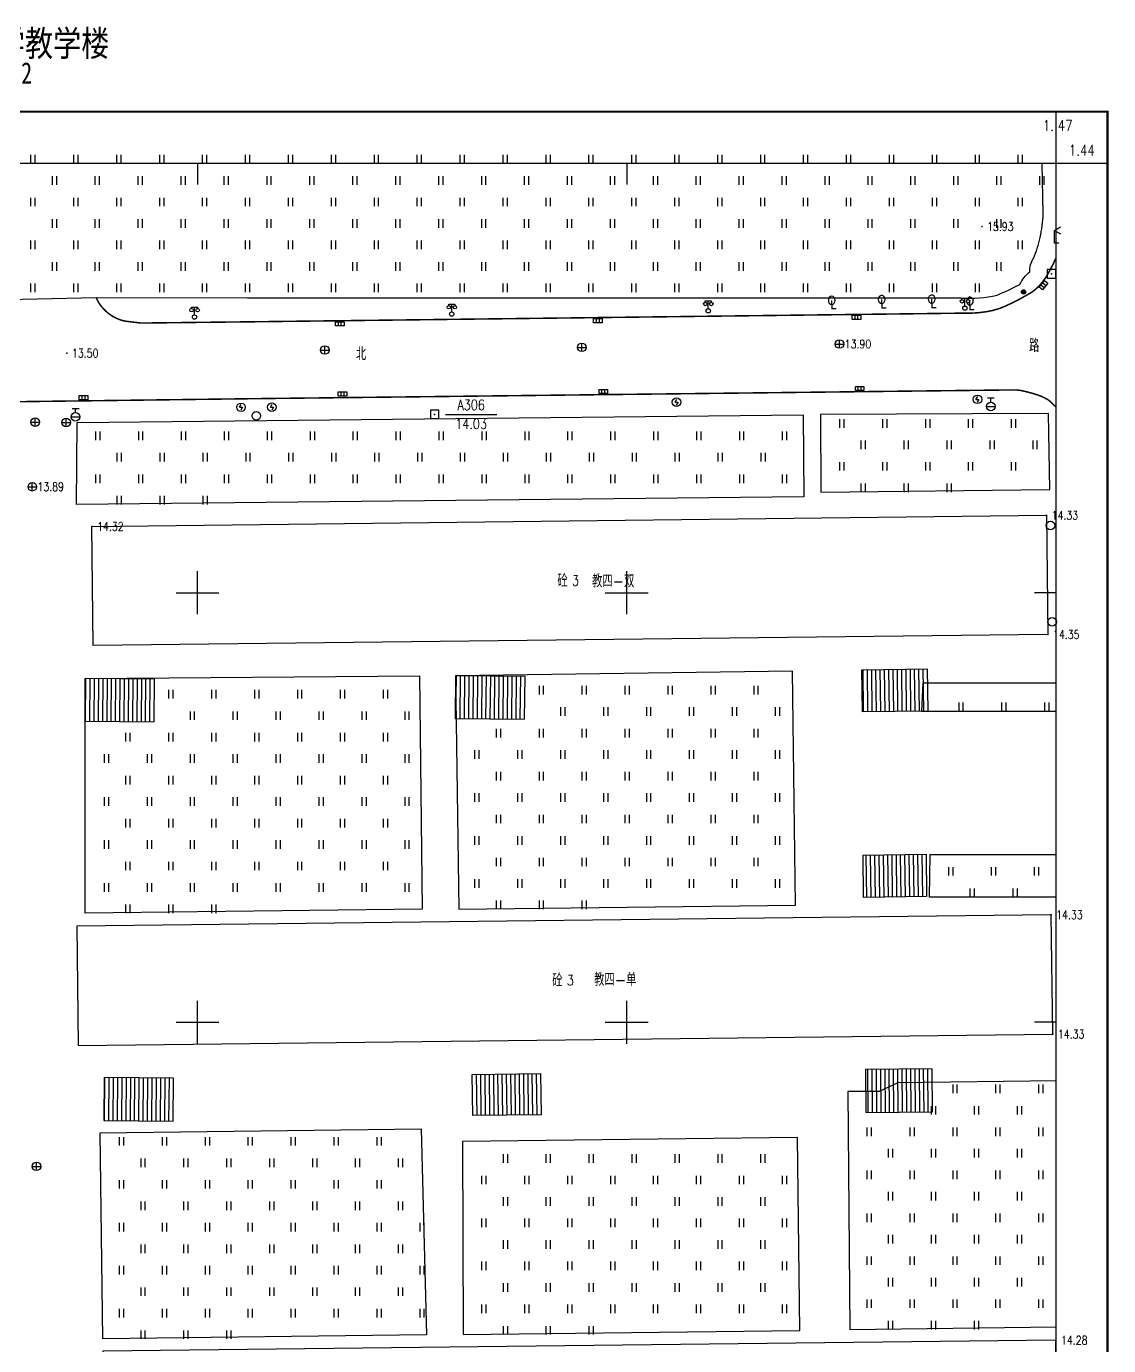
# Model space of a CAD drawing. Extents: x 1210 to 1476, y 1174 to 1460.
# Drawn here: x 1350.1 to 1476.1, y 1302.4 to 1455.9 of the extents above; entities that cross this region are included whole.
import ezdxf
from ezdxf.enums import TextEntityAlignment as Align

# ---------------------------------------------------------------- set-up
doc = ezdxf.new("R2010")
doc.units = 0
doc.header["$LTSCALE"] = 0.5
doc.header["$PDSIZE"] = 0.2
doc.layers.get('0').update_dxf_attribs({"linetype": 'CONTINUOUS'})
doc.layers.add('ASSIST', color=7, linetype='CONTINUOUS', plot=False)
for name, color, linetype in [('COMPONENT', 4, 'CONTINUOUS'), ('DLDW', 11, 'CONTINUOUS'), ('DLSS', 4, 'CONTINUOUS'), ('GCD', 1, 'CONTINUOUS'), ('GXYZ', 2, 'CONTINUOUS'), ('JMD', 6, 'CONTINUOUS'), ('KZD', 1, 'CONTINUOUS'), ('SXSS', 5, 'CONTINUOUS'), ('TK', 7, 'CONTINUOUS'), ('ZBTZ', 3, 'CONTINUOUS')]:
    doc.layers.add(name, color=color, linetype=linetype)
doc.styles.add('HZ', font='rs.shx', dxfattribs={"width": 0.8, "bigfont": 'hztxt.shx'})
doc.styles.add('等线体', font='simhei.ttf')
doc.linetypes.add('1161', pattern='A,0,[149,AAA.SHX,S=0.15,R=0,X=0,Y=0],-1.6', length=1.6)

# ---------------------------------------------------------------- blocks, each defined once
blk = doc.blocks.new('gc261')
blk.add_lwpolyline([(-1, -1), (1, -1), (1, 1), (-1, 1)], close=True)
blk.add_point((0, 0))
blk = doc.blocks.new('gc043')
for p, q in [((-1, 0), (1, 0)), ((0, -1), (0, 1))]:
    blk.add_line(p, q)
blk.add_circle((0, 0), 1)
blk = doc.blocks.new('gc188')
blk.add_circle((0, 0), 1)
blk = doc.blocks.new('gc050')
for p, q in [((-0.35, 0), (0.05, 0.69)), ((-0.35, 0), (0.35, 0)), ((0.35, 0), (-0.06, -0.69))]:
    blk.add_line(p, q)
blk.add_circle((0, 0), 1)
blk = doc.blocks.new('gcbj0102')
for p, q in [((-1, 0), (1, 0)), ((0, -1), (0, 1))]:
    blk.add_line(p, q)
blk.add_circle((0, 0), 1)
blk = doc.blocks.new('gc041')
for p, q in [((-1, 0.5), (1, 0.5)), ((-1, -0.5), (-1, 0.5)), ((-0.33, 0.5), (-0.33, -0.5)), ((0.33, 0.5), (0.33, -0.5)), ((1, 0.5), (1, -0.5)), ((1, -0.5), (-1, -0.5))]:
    blk.add_line(p, q)
blk = doc.blocks.new('gc133')
for p, q in [((-1, 0), (1, 0)), ((-0.8, 2), (0.8, 2)), ((0, 1), (0, 2))]:
    blk.add_line(p, q)
blk.add_circle((0, 0), 1)
blk = doc.blocks.new('gc097')
for p, q in [((-0.7, 2), (-0.7, 2.3)), ((-0.7, 2.3), (0.7, 2.3)), ((0, 0.5), (0, 2.3)), ((0.7, 2.3), (0.7, 2))]:
    blk.add_line(p, q)
for centre, radius in [((-0.7, 1.6), 0.4), ((0, 0), 0.5), ((0.73, 1.6), 0.4)]:
    blk.add_circle(centre, radius)
blk = doc.blocks.new('*U49')
at = {"linetype": 'Continuous'}
for points in [[(-0.5, 0.06), (-0.49, -0.11), (-0.49, 0.11)], [(-0.5, 0), (-0.5, -0.06), (-0.5, 0.06)], [(-0.49, -0.11), (-0.5, 0.06), (-0.5, -0.06)], [(-0.49, 0.11), (-0.47, -0.17), (-0.47, 0.17)], [(-0.47, -0.17), (-0.49, 0.11), (-0.49, -0.11)], [(-0.47, 0.17), (-0.45, -0.22), (-0.45, 0.22)], [(-0.45, -0.22), (-0.47, 0.17), (-0.47, -0.17)], [(-0.45, 0.22), (-0.42, -0.27), (-0.42, 0.27)], [(-0.42, -0.27), (-0.45, 0.22), (-0.45, -0.22)], [(-0.42, 0.27), (-0.39, -0.31), (-0.39, 0.31)], [(-0.39, -0.31), (-0.42, 0.27), (-0.42, -0.27)], [(-0.39, 0.31), (-0.35, -0.35), (-0.35, 0.35)], [(-0.35, -0.35), (-0.39, 0.31), (-0.39, -0.31)], [(-0.35, 0.35), (-0.31, -0.39), (-0.31, 0.39)], [(-0.31, -0.39), (-0.35, 0.35), (-0.35, -0.35)], [(-0.31, 0.39), (-0.27, -0.42), (-0.27, 0.42)], [(-0.27, -0.42), (-0.31, 0.39), (-0.31, -0.39)], [(-0.27, 0.42), (-0.22, -0.45), (-0.22, 0.45)], [(-0.22, -0.45), (-0.27, 0.42), (-0.27, -0.42)], [(-0.22, 0.45), (-0.17, -0.47), (-0.17, 0.47)], [(-0.17, -0.47), (-0.22, 0.45), (-0.22, -0.45)], [(-0.17, 0.47), (-0.11, -0.49), (-0.11, 0.49)], [(-0.11, -0.49), (-0.17, 0.47), (-0.17, -0.47)], [(-0.11, 0.49), (-0.06, -0.5), (-0.06, 0.5)], [(-0.06, -0.5), (-0.11, 0.49), (-0.11, -0.49)], [(0, -0.5), (-0.06, 0.5), (-0.06, -0.5)], [(-0.06, 0.5), (0, -0.5), (0, 0.5)], [(0.06, -0.5), (0, 0.5), (0, -0.5)], [(0, 0.5), (0.06, -0.5), (0.06, 0.5)], [(0.11, -0.49), (0.06, 0.5), (0.06, -0.5)], [(0.06, 0.5), (0.11, -0.49), (0.11, 0.49)], [(0.17, -0.47), (0.11, 0.49), (0.11, -0.49)], [(0.11, 0.49), (0.17, -0.47), (0.17, 0.47)], [(0.22, -0.45), (0.17, 0.47), (0.17, -0.47)], [(0.17, 0.47), (0.22, -0.45), (0.22, 0.45)], [(0.27, -0.42), (0.22, 0.45), (0.22, -0.45)], [(0.22, 0.45), (0.27, -0.42), (0.27, 0.42)], [(0.31, -0.39), (0.27, 0.42), (0.27, -0.42)], [(0.27, 0.42), (0.31, -0.39), (0.31, 0.39)], [(0.35, -0.35), (0.31, 0.39), (0.31, -0.39)], [(0.31, 0.39), (0.35, -0.35), (0.35, 0.35)], [(0.39, -0.31), (0.35, 0.35), (0.35, -0.35)], [(0.35, 0.35), (0.39, -0.31), (0.39, 0.31)], [(0.42, -0.27), (0.39, 0.31), (0.39, -0.31)], [(0.39, 0.31), (0.42, -0.27), (0.42, 0.27)], [(0.45, -0.22), (0.42, 0.27), (0.42, -0.27)], [(0.42, 0.27), (0.45, -0.22), (0.45, 0.22)], [(0.47, -0.17), (0.45, 0.22), (0.45, -0.22)], [(0.45, 0.22), (0.47, -0.17), (0.47, 0.17)], [(0.49, -0.11), (0.47, 0.17), (0.47, -0.17)], [(0.47, 0.17), (0.49, -0.11), (0.49, 0.11)], [(0.5, -0.06), (0.49, 0.11), (0.49, -0.11)], [(0.49, 0.11), (0.5, -0.06), (0.5, 0.06)], [(0.5, 0), (0.5, 0.06), (0.5, -0.06)]]:
    blk.add_solid(points, dxfattribs=at)
blk = doc.blocks.new('gcbj0106')
blk.add_circle((0, 0), 0.5)
at = {"linetype": 'Continuous'}
blk.add_blockref('*U49', (0, 0), dxfattribs=at)
blk = doc.blocks.new('gc052')
for p, q in [((0, 3), (1.39, 3.8)), ((0, 3), (1.39, 2.2)), ((0, 0), (0, 3)), ((1, 0), (0, 0))]:
    blk.add_line(p, q)
blk = doc.blocks.new('gc143')
for p, q in [((0, 1), (0, 2)), ((0, 1), (0, 0)), ((1, 0), (0, 0))]:
    blk.add_line(p, q)
for centre, start, end in [((0.225, 2), 102.68038, 257.31962), ((-0.225, 2), 282.68038, 77.31962)]:
    blk.add_arc(centre, 1.025, start, end)
blk = doc.blocks.new('gc323')
at = {"flags": 128}
for points in [[(-0.5, 0), (-0.5, 2)], [(0.5, 0), (0.5, 2)]]:
    blk.add_lwpolyline(points, dxfattribs=at)
blk = doc.blocks.new('gc121')
for p, q in [((-0.5, -1), (-0.5, 1)), ((0.5, -1), (0.5, 1))]:
    blk.add_line(p, q)
blk = doc.blocks.new('GC200')
at = {"linetype": 'Continuous', "const_width": 0.2, "flags": 128}
blk.add_lwpolyline([(-0.1, 0, 1), (0.1, 0, 1)], format="xyb", close=True, dxfattribs=at)
blk = doc.blocks.new('ac50tk')
for p, q in [((500, -12), (500, 512)), ((-12, 500), (512, 500)), ((300, 500), (300, 495)), ((400, 500), (400, 495)), ((300, 395), (300, 405)), ((400, 395), (400, 405)), ((295, 400), (305, 400)), ((395, 400), (405, 400)), ((500, 400), (495, 400)), ((300, 295), (300, 305)), ((400, 295), (400, 305)), ((295, 300), (305, 300)), ((395, 300), (405, 300)), ((500, 300), (495, 300))]:
    blk.add_line(p, q)
blk.add_lwpolyline([(-12, -12, 0.5, 0.5, 0), (-12, 512, 0.5, 0.5, 0), (512, 512, 0.5, 0.5, 0), (512, -12, 0.5, 0.5, 0)], format="xyseb", close=True)

msp = doc.modelspace()

# ---------------------------------------------------------------- linework, layer by layer
at = {"layer": 'ASSIST', "linetype": 'Continuous', "flags": 128}
for points in [[(1447.38, 1381.04), (1454.99, 1381.13), (1455.05, 1376.23), (1447.45, 1376.13)], [(1356.88, 1375.04), (1364.96, 1374.96), (1365, 1379.95), (1356.92, 1380.02)], [(1400.02, 1375.35), (1408.1, 1375.27), (1408.15, 1380.26), (1400.07, 1380.34)], [(1447.52, 1359.44), (1454.86, 1359.56), (1454.93, 1354.63), (1447.59, 1354.52)], [(1447.83, 1329.5), (1455.62, 1329.56), (1455.58, 1334.57), (1447.79, 1334.52)], [(1359.1, 1328.58), (1367.18, 1328.5), (1367.22, 1333.49), (1359.14, 1333.56)], [(1402.01, 1333.93), (1409.96, 1334.02), (1410.02, 1329.24), (1402.07, 1329.14)]]:
    msp.add_lwpolyline(points, close=True, dxfattribs=at)
at = {"layer": 'DLSS', "linetype": 'Continuous', "const_width": 0.175, "flags": 128}
for points in [[(1459.01, 1422.54, 0.050024), (1461.95, 1422.72, 0.065527), (1464.1, 1423.36, 0.028889), (1466.98, 1424.86, 0.069617), (1468.03, 1425.71, 0.061913), (1469.04, 1427.09, 0.018517), (1470, 1428.97, 0.018517)], [(1358.18, 1424.38, 0.041042), (1358.55, 1423.69, 0.041042), (1359.03, 1423.07, 0.078215), (1360.18, 1422.14, 0.078215), (1361.56, 1421.61)], [(1470, 1411.58, 0.007324), (1469.43, 1412.16, 0.059491), (1469.01, 1412.49, 0.053345), (1467.94, 1412.99, 0.031704), (1466.04, 1413.51, 0.0364), (1465.45, 1413.59, 0.022627), (1464.48, 1413.6)]]:
    msp.add_lwpolyline(points, format="xyb", dxfattribs=at)
for points in [[(1377.49, 1421.55), (1459.01, 1422.54)], [(1376.78, 1412.59), (1464.48, 1413.6)]]:
    msp.add_lwpolyline(points, dxfattribs=at)
for points, elevation in [([(1361.56, 1421.61), (1363.41, 1421.39), (1377.49, 1421.55)], 13.55), ([(1376.78, 1412.59), (1311.19, 1411.75)], 13.77)]:
    msp.add_lwpolyline(points, dxfattribs=dict(at, elevation=elevation))
at = {"layer": 'JMD', "linetype": 'Continuous'}
for p, q in [((1447.38, 1381.04), (1454.99, 1381.13)), ((1447.49, 1381.04), (1447.55, 1376.13)), ((1447.99, 1381.04), (1448.05, 1376.14)), ((1448.49, 1381.05), (1448.55, 1376.14)), ((1448.99, 1381.06), (1449.05, 1376.15)), ((1449.49, 1381.06), (1449.55, 1376.16)), ((1449.99, 1381.07), (1450.05, 1376.16)), ((1450.49, 1381.08), (1450.55, 1376.17)), ((1450.99, 1381.08), (1451.05, 1376.18)), ((1451.49, 1381.09), (1451.55, 1376.18)), ((1451.99, 1381.1), (1452.05, 1376.19)), ((1452.49, 1381.1), (1452.55, 1376.19)), ((1452.99, 1381.11), (1453.05, 1376.2)), ((1453.49, 1381.11), (1453.55, 1376.21)), ((1453.99, 1381.12), (1454.05, 1376.21)), ((1454.49, 1381.13), (1454.55, 1376.22)), ((1454.99, 1381.13), (1455.05, 1376.23)), ((1365, 1379.95), (1356.92, 1380.02)), ((1356.96, 1375.04), (1357, 1380.02)), ((1357.46, 1375.03), (1357.5, 1380.02)), ((1357.96, 1375.03), (1358, 1380.01)), ((1358.46, 1375.02), (1358.5, 1380.01)), ((1358.96, 1375.02), (1359, 1380)), ((1359.46, 1375.01), (1359.5, 1380)), ((1359.96, 1375.01), (1360, 1380)), ((1360.46, 1375), (1360.5, 1379.99)), ((1360.96, 1375), (1361, 1379.99)), ((1361.46, 1375), (1361.5, 1379.98)), ((1361.96, 1374.99), (1362, 1379.98)), ((1362.46, 1374.99), (1362.5, 1379.97)), ((1362.96, 1374.98), (1363, 1379.97)), ((1363.46, 1374.98), (1363.5, 1379.96)), ((1363.96, 1374.97), (1364, 1379.96)), ((1364.46, 1374.97), (1364.5, 1379.95)), ((1364.96, 1374.96), (1365, 1379.95)), ((1408.15, 1380.26), (1400.07, 1380.34)), ((1400.1, 1375.35), (1400.15, 1380.33)), ((1400.6, 1375.34), (1400.65, 1380.33)), ((1401.1, 1375.34), (1401.15, 1380.33)), ((1401.6, 1375.33), (1401.65, 1380.32)), ((1402.1, 1375.33), (1402.15, 1380.32)), ((1402.6, 1375.32), (1402.65, 1380.31)), ((1403.1, 1375.32), (1403.15, 1380.31)), ((1403.6, 1375.32), (1403.65, 1380.3)), ((1404.1, 1375.31), (1404.15, 1380.3)), ((1404.6, 1375.31), (1404.65, 1380.29)), ((1405.1, 1375.3), (1405.15, 1380.29)), ((1405.6, 1375.3), (1405.65, 1380.28)), ((1406.1, 1375.29), (1406.15, 1380.28)), ((1406.6, 1375.29), (1406.65, 1380.28)), ((1407.1, 1375.28), (1407.15, 1380.27)), ((1407.6, 1375.28), (1407.65, 1380.27)), ((1408.1, 1375.27), (1408.15, 1380.26)), ((1455.05, 1376.23), (1447.45, 1376.13)), ((1356.88, 1375.04), (1364.96, 1374.96)), ((1400.02, 1375.35), (1408.1, 1375.27)), ((1447.52, 1359.44), (1454.86, 1359.56)), ((1447.86, 1359.45), (1447.93, 1354.52)), ((1448.36, 1359.45), (1448.43, 1354.53)), ((1448.86, 1359.46), (1448.93, 1354.54)), ((1449.36, 1359.47), (1449.43, 1354.54)), ((1449.86, 1359.48), (1449.93, 1354.55)), ((1450.36, 1359.49), (1450.43, 1354.56)), ((1450.86, 1359.49), (1450.93, 1354.57)), ((1451.36, 1359.5), (1451.43, 1354.57)), ((1451.86, 1359.51), (1451.93, 1354.58)), ((1452.36, 1359.52), (1452.43, 1354.59)), ((1452.86, 1359.52), (1452.93, 1354.6)), ((1453.36, 1359.53), (1453.43, 1354.61)), ((1453.86, 1359.54), (1453.93, 1354.61)), ((1454.36, 1359.55), (1454.43, 1354.62)), ((1454.86, 1359.56), (1454.93, 1354.63)), ((1454.93, 1354.63), (1447.59, 1354.52)), ((1455.58, 1334.57), (1447.79, 1334.52)), ((1448.12, 1329.5), (1448.08, 1334.52)), ((1448.62, 1329.5), (1448.58, 1334.52)), ((1449.12, 1329.51), (1449.08, 1334.52)), ((1449.62, 1329.51), (1449.58, 1334.53)), ((1450.12, 1329.51), (1450.08, 1334.53)), ((1450.62, 1329.52), (1450.58, 1334.54)), ((1451.12, 1329.52), (1451.08, 1334.54)), ((1451.62, 1329.53), (1451.58, 1334.54)), ((1452.12, 1329.53), (1452.08, 1334.55)), ((1452.62, 1329.53), (1452.58, 1334.55)), ((1453.12, 1329.54), (1453.08, 1334.55)), ((1453.62, 1329.54), (1453.58, 1334.56)), ((1454.12, 1329.54), (1454.08, 1334.56)), ((1454.62, 1329.55), (1454.58, 1334.57)), ((1455.12, 1329.55), (1455.08, 1334.57)), ((1455.62, 1329.56), (1455.58, 1334.57)), ((1367.22, 1333.49), (1359.14, 1333.56)), ((1359.18, 1328.57), (1359.22, 1333.56)), ((1359.68, 1328.57), (1359.72, 1333.56)), ((1360.18, 1328.57), (1360.22, 1333.55)), ((1360.68, 1328.56), (1360.72, 1333.55)), ((1361.18, 1328.56), (1361.22, 1333.54)), ((1361.68, 1328.55), (1361.72, 1333.54)), ((1362.18, 1328.55), (1362.22, 1333.53)), ((1362.68, 1328.54), (1362.72, 1333.53)), ((1363.18, 1328.54), (1363.22, 1333.52)), ((1363.68, 1328.53), (1363.72, 1333.52)), ((1364.18, 1328.53), (1364.22, 1333.52)), ((1364.68, 1328.52), (1364.72, 1333.51)), ((1365.18, 1328.52), (1365.22, 1333.51)), ((1365.68, 1328.51), (1365.72, 1333.5)), ((1366.18, 1328.51), (1366.22, 1333.5)), ((1366.68, 1328.51), (1366.72, 1333.49)), ((1367.18, 1328.5), (1367.22, 1333.49)), ((1402.01, 1333.93), (1409.96, 1334.02)), ((1402.46, 1333.94), (1402.52, 1329.15)), ((1402.96, 1333.94), (1403.02, 1329.16)), ((1403.46, 1333.95), (1403.52, 1329.16)), ((1403.96, 1333.95), (1404.02, 1329.17)), ((1404.46, 1333.96), (1404.52, 1329.17)), ((1404.96, 1333.96), (1405.02, 1329.18)), ((1405.46, 1333.97), (1405.52, 1329.19)), ((1405.96, 1333.98), (1406.02, 1329.19)), ((1406.46, 1333.98), (1406.52, 1329.2)), ((1406.96, 1333.99), (1407.02, 1329.2)), ((1407.46, 1333.99), (1407.52, 1329.21)), ((1407.96, 1334), (1408.02, 1329.22)), ((1408.46, 1334.01), (1408.52, 1329.22)), ((1408.96, 1334.01), (1409.02, 1329.23)), ((1409.46, 1334.02), (1409.52, 1329.23)), ((1409.96, 1334.02), (1410.02, 1329.24)), ((1359.1, 1328.58), (1367.18, 1328.5)), ((1410.02, 1329.24), (1402.07, 1329.14)), ((1447.83, 1329.5), (1455.62, 1329.56))]:
    msp.add_line(p, q, dxfattribs=at)
at = {"layer": 'JMD', "linetype": 'Continuous', "flags": 128}
for points in [[(1357.71, 1397.71), (1468.89, 1399.01), (1469.04, 1385.14), (1357.85, 1383.84)], [(1356.12, 1337.29), (1469.62, 1338.61), (1469.42, 1352.51), (1355.93, 1351.18)], [(1358.97, 1301.72), (1359.1, 1287.72), (1470.12, 1289.05), (1469.98, 1302.99)]]:
    msp.add_lwpolyline(points, close=True, dxfattribs=at)
at = {"layer": 'KZD', "linetype": 'Continuous'}
msp.add_line((1398.87, 1410.76), (1404.87, 1410.76), dxfattribs=at)
at = {"layer": 'ZBTZ', "linetype": 'Continuous', "flags": 128}
msp.add_lwpolyline([(1238.35, 1440), (1238.35, 1439.07), (1238.68, 1422.98), (1300.54, 1423.7), (1346.16, 1424.1), (1358.18, 1424.38), (1375.84, 1424.32), (1458.95, 1424.32, 0.076053), (1463.13, 1424.63, 0.016464), (1465.77, 1425.88, -0.10868), (1466.93, 1427.34, -0.156603), (1467.37, 1428.92, 0.045375), (1468.14, 1431.34, 0.041053), (1468.51, 1434.12), (1468.4, 1440)], format="xyb", dxfattribs=at)
at = {"layer": 'ZBTZ', "linetype": '1161', "flags": 128}
for points in [[(1468.51, 1434.12), (1468.4, 1440)], [(1375.84, 1424.32), (1458.95, 1424.32)]]:
    msp.add_lwpolyline(points, dxfattribs=at)
msp.add_lwpolyline([(1458.95, 1424.32, 0.076053), (1463.13, 1424.63, 0.016464), (1465.77, 1425.88, -0.10868), (1466.93, 1427.34, -0.156603), (1467.37, 1428.92, 0.045375), (1468.14, 1431.34, 0.041053), (1468.51, 1434.12)], format="xyb", dxfattribs=at)
for points, elevation in [([(1346.16, 1424.1), (1358.18, 1424.38)], 12.44), ([(1358.18, 1424.38), (1375.84, 1424.32)], 13.64), ([(1470, 1379.48), (1454.5, 1379.48), (1454.31, 1376.22), (1470, 1376.21)], 14.09), ([(1470, 1354.57), (1455.25, 1354.57), (1455.34, 1359.53), (1470, 1359.53)], 14.37), ([(1470, 1333.19), (1451.59, 1332.97), (1449.38, 1331.94), (1445.75, 1331.96), (1445.99, 1304.25), (1470, 1304.55)], 13.81)]:
    msp.add_lwpolyline(points, dxfattribs=dict(at, elevation=elevation))
for points, elevation in [([(1355.9, 1400.27), (1355.98, 1409.81), (1440.53, 1410.69), (1440.63, 1401.16)], 14.2), ([(1442.57, 1410.75), (1442.59, 1401.71), (1469.26, 1402.03), (1469.14, 1410.86)], 14.03), ([(1356.92, 1352.69), (1356.92, 1380.02), (1395.86, 1380.32), (1396.15, 1353.17)], -0.1), ([(1396.04, 1327.59), (1396.69, 1303.6), (1358.96, 1303.14), (1358.67, 1327.13)], 13.97)]:
    msp.add_lwpolyline(points, close=True, dxfattribs=dict(at, elevation=elevation))
for points in [[(1400.43, 1353.16), (1439.67, 1353.64), (1439.31, 1380.85), (1400.07, 1380.34)], [(1400.88, 1326.12), (1400.93, 1303.64), (1440.17, 1304.13), (1439.89, 1326.6)]]:
    msp.add_lwpolyline(points, close=True, dxfattribs=at)

# ---------------------------------------------------------------- block references
at = {"layer": 'COMPONENT', "linetype": 'Continuous', "xscale": 0.5, "yscale": 0.5}
for name, p in [('gcbj0106', (1466.22, 1425.02, 13.93)), ('gcbj0102', (1350.76, 1402.34, 13.89))]:
    msp.add_blockref(name, p, dxfattribs=at)
at = {"layer": 'DLDW', "linetype": 'Continuous', "xscale": 0.5, "yscale": 0.5}
for p in [(1399.62, 1422.43, 13.98), (1429.49, 1422.81, 13.95), (1459.39, 1423.12, 17.2), (1369.65, 1422.09, 13.83)]:
    msp.add_blockref('gc097', p, dxfattribs=at)
at = {"layer": 'DLSS', "linetype": 'Continuous', "xscale": 0.5, "yscale": 0.5}
msp.add_blockref('gc052', (1469.82, 1430.68, 14.01), dxfattribs=at)
at = {"layer": 'GCD', "linetype": 'Continuous'}
ref = msp.add_blockref('GC200', (1461.37, 1432.62, 15.93), dxfattribs=dict(at, xscale=0.5, yscale=0.5, zscale=0.5))
ref.add_attrib('height', '15.93', dxfattribs={"linetype": 'Continuous', "height": 1, "style": 'HZ', "width": 0.8}).set_placement((1461.97, 1432.62, 15.93), align=Align.MIDDLE_LEFT)
ref = msp.add_blockref('GC200', (1444.79, 1418.95, 13.9), dxfattribs=dict(at, xscale=0.5, yscale=0.5, zscale=0.5))
ref.add_attrib('height', '13.90', dxfattribs={"linetype": 'Continuous', "height": 1, "style": 'HZ', "width": 0.8}).set_placement((1445.39, 1418.95, 13.9), align=Align.MIDDLE_LEFT)
ref = msp.add_blockref('GC200', (1354.78, 1417.88, 13.5), dxfattribs=dict(at, xscale=0.5, yscale=0.5, zscale=0.5))
ref.add_attrib('height', '13.50', dxfattribs={"linetype": 'Continuous', "height": 1, "style": 'HZ', "width": 0.8}).set_placement((1355.38, 1417.88, 13.5), align=Align.MIDDLE_LEFT)
ref = msp.add_blockref('GC200', (1350.76, 1402.34, 13.89), dxfattribs=dict(at, xscale=0.5, yscale=0.5, zscale=0.5))
ref.add_attrib('height', '13.89', dxfattribs={"linetype": 'Continuous', "height": 1, "style": 'HZ', "width": 0.8}).set_placement((1351.36, 1402.34, 13.89), align=Align.MIDDLE_LEFT)
ref = msp.add_blockref('GC200', (1468.89, 1399.01, 14.33), dxfattribs=dict(at, xscale=0.5, yscale=0.5, zscale=0.5))
ref.add_attrib('height', '14.33', dxfattribs={"linetype": 'Continuous', "height": 1, "style": 'HZ', "width": 0.8}).set_placement((1469.49, 1399.01, 14.33), align=Align.MIDDLE_LEFT)
ref = msp.add_blockref('GC200', (1357.71, 1397.71, 14.32), dxfattribs=dict(at, xscale=0.5, yscale=0.5, zscale=0.5))
ref.add_attrib('height', '14.32', dxfattribs={"linetype": 'Continuous', "height": 1, "style": 'HZ', "width": 0.8}).set_placement((1358.31, 1397.71, 14.32), align=Align.MIDDLE_LEFT)
ref = msp.add_blockref('GC200', (1469.04, 1385.14, 14.35), dxfattribs=dict(at, xscale=0.5, yscale=0.5, zscale=0.5))
ref.add_attrib('height', '14.35', dxfattribs={"linetype": 'Continuous', "height": 1, "style": 'HZ', "width": 0.8}).set_placement((1469.64, 1385.14, 14.35), align=Align.MIDDLE_LEFT)
ref = msp.add_blockref('GC200', (1469.42, 1352.51, 14.33), dxfattribs=dict(at, xscale=0.5, yscale=0.5, zscale=0.5))
ref.add_attrib('height', '14.33', dxfattribs={"linetype": 'Continuous', "height": 1, "style": 'HZ', "width": 0.8}).set_placement((1470.02, 1352.51, 14.33), align=Align.MIDDLE_LEFT)
ref = msp.add_blockref('GC200', (1469.62, 1338.61, 14.33), dxfattribs=dict(at, xscale=0.5, yscale=0.5, zscale=0.5))
ref.add_attrib('height', '14.33', dxfattribs={"linetype": 'Continuous', "height": 1, "style": 'HZ', "width": 0.8}).set_placement((1470.22, 1338.61, 14.33), align=Align.MIDDLE_LEFT)
ref = msp.add_blockref('GC200', (1469.98, 1302.99, 14.28), dxfattribs=dict(at, xscale=0.5, yscale=0.5, zscale=0.5))
ref.add_attrib('height', '14.28', dxfattribs={"linetype": 'Continuous', "height": 1, "style": 'HZ', "width": 0.8}).set_placement((1470.58, 1302.99, 14.28), align=Align.MIDDLE_LEFT)
ref = msp.add_blockref('GC200', (1469.98, 1302.99, 14.28), dxfattribs=dict(at, xscale=0.5, yscale=0.5, zscale=0.5))
ref.add_attrib('height', '14.28', dxfattribs={"linetype": 'Continuous', "height": 1, "style": 'HZ', "width": 0.8}).set_placement((1470.58, 1302.99, 14.28), align=Align.MIDDLE_LEFT)
at = {"layer": 'GXYZ', "linetype": 'Continuous', "xscale": 0.5, "yscale": 0.5, "zscale": 0.5}
for p, rotation in [((1468.54, 1425.8, 13.83), 51.92724952716488), ((1446.76, 1422.05, 13.81), 180), ((1386.58, 1421.3, 13.8), 180), ((1416.64, 1421.67, 13.82), 180), ((1386.9, 1413.12, 13.8), 180), ((1417.27, 1413.42, 13.85), 180), ((1447.13, 1413.77, 13.84), 180)]:
    msp.add_blockref('gc041', p, dxfattribs=dict(at, rotation=rotation))
at = {"layer": 'GXYZ', "linetype": 'Continuous', "xscale": 0.5, "yscale": 0.5}
for name, p in [('gc043', (1414.77, 1418.56, 13.91)), ('gc043', (1444.79, 1418.95, 13.9)), ('gc043', (1384.82, 1418.25, 13.87)), ('gc050', (1460.85, 1412.51, 14.02)), ('gc133', (1355.8, 1410.46, 12.83)), ('gc050', (1375.07, 1411.58, 13.9)), ('gc050', (1378.67, 1411.6, 13.93)), ('gc050', (1425.8, 1412.17, 14.02)), ('gc133', (1462.41, 1411.68, 13.13)), ('gc043', (1351.09, 1409.86, 13.52)), ('gc043', (1354.7, 1409.82, 13.6)), ('gc188', (1376.85, 1410.59, 13.92)), ('gc188', (1469.34, 1397.82, 14.35)), ('gc188', (1469.54, 1386.61, 14.35)), ('gc043', (1351.24, 1323.23, 13.95))]:
    msp.add_blockref(name, p, dxfattribs=at)
at = {"layer": 'GXYZ', "linetype": 'Continuous', "xscale": 0.5, "yscale": 0.5, "zscale": 0.5}
msp.add_blockref('gc041', (1356.71, 1412.71, 13.49), dxfattribs=at)
at = {"layer": 'KZD', "linetype": 'Continuous', "xscale": 0.5, "yscale": 0.5}
for p in [(1469.48, 1427.11, 13.85), (1397.62, 1410.76, 14.03)]:
    msp.add_blockref('gc261', p, dxfattribs=at)
at = {"layer": 'TK', "linetype": 'Continuous', "xscale": 0.5, "yscale": 0.5}
msp.add_blockref('ac50tk', (1220, 1190), dxfattribs=at)
at = {"layer": 'ZBTZ', "linetype": 'Continuous', "xscale": 0.5, "yscale": 0.5}
for name, p in [('gc121', (1350.85, 1440.48)), ('gc121', (1355.85, 1440.48)), ('gc121', (1360.85, 1440.48)), ('gc121', (1365.85, 1440.48)), ('gc121', (1370.85, 1440.48)), ('gc121', (1375.85, 1440.48)), ('gc121', (1380.85, 1440.48)), ('gc121', (1385.85, 1440.48)), ('gc121', (1390.85, 1440.48)), ('gc121', (1395.85, 1440.48)), ('gc121', (1400.85, 1440.48)), ('gc121', (1405.85, 1440.48)), ('gc121', (1410.85, 1440.48)), ('gc121', (1415.85, 1440.48)), ('gc121', (1420.85, 1440.48)), ('gc121', (1425.85, 1440.48)), ('gc121', (1430.85, 1440.48)), ('gc121', (1435.85, 1440.48)), ('gc121', (1440.85, 1440.48)), ('gc121', (1445.85, 1440.48)), ('gc121', (1450.85, 1440.48)), ('gc121', (1455.85, 1440.48)), ('gc121', (1460.85, 1440.48)), ('gc121', (1465.85, 1440.48)), ('gc121', (1353.35, 1437.98)), ('gc121', (1358.35, 1437.98)), ('gc121', (1363.35, 1437.98)), ('gc121', (1368.35, 1437.98)), ('gc121', (1373.35, 1437.98)), ('gc121', (1378.35, 1437.98)), ('gc121', (1383.35, 1437.98)), ('gc121', (1388.35, 1437.98)), ('gc121', (1393.35, 1437.98)), ('gc121', (1398.35, 1437.98)), ('gc121', (1403.35, 1437.98)), ('gc121', (1408.35, 1437.98)), ('gc121', (1413.35, 1437.98)), ('gc121', (1418.35, 1437.98)), ('gc121', (1423.35, 1437.98)), ('gc121', (1428.35, 1437.98)), ('gc121', (1433.35, 1437.98)), ('gc121', (1438.35, 1437.98)), ('gc121', (1443.35, 1437.98)), ('gc121', (1448.35, 1437.98)), ('gc121', (1453.35, 1437.98)), ('gc121', (1458.35, 1437.98)), ('gc121', (1463.35, 1437.98)), ('gc121', (1468.35, 1437.98)), ('gc121', (1350.85, 1435.48)), ('gc121', (1355.85, 1435.48)), ('gc121', (1360.85, 1435.48)), ('gc121', (1365.85, 1435.48)), ('gc121', (1370.85, 1435.48)), ('gc121', (1375.85, 1435.48)), ('gc121', (1380.85, 1435.48)), ('gc121', (1385.85, 1435.48)), ('gc121', (1390.85, 1435.48)), ('gc121', (1395.85, 1435.48)), ('gc121', (1400.85, 1435.48)), ('gc121', (1405.85, 1435.48)), ('gc121', (1410.85, 1435.48)), ('gc121', (1415.85, 1435.48)), ('gc121', (1420.85, 1435.48)), ('gc121', (1425.85, 1435.48)), ('gc121', (1430.85, 1435.48)), ('gc121', (1435.85, 1435.48)), ('gc121', (1440.85, 1435.48)), ('gc121', (1445.85, 1435.48)), ('gc121', (1450.85, 1435.48)), ('gc121', (1455.85, 1435.48)), ('gc121', (1460.85, 1435.48)), ('gc121', (1465.85, 1435.48)), ('gc121', (1353.35, 1432.98)), ('gc121', (1358.35, 1432.98)), ('gc121', (1363.35, 1432.98)), ('gc121', (1368.35, 1432.98)), ('gc121', (1373.35, 1432.98)), ('gc121', (1378.35, 1432.98)), ('gc121', (1383.35, 1432.98)), ('gc121', (1388.35, 1432.98)), ('gc121', (1393.35, 1432.98)), ('gc121', (1398.35, 1432.98)), ('gc121', (1403.35, 1432.98)), ('gc121', (1408.35, 1432.98)), ('gc121', (1413.35, 1432.98)), ('gc121', (1418.35, 1432.98)), ('gc121', (1423.35, 1432.98)), ('gc121', (1428.35, 1432.98)), ('gc121', (1433.35, 1432.98)), ('gc121', (1438.35, 1432.98)), ('gc121', (1443.35, 1432.98)), ('gc121', (1448.35, 1432.98)), ('gc121', (1453.35, 1432.98)), ('gc121', (1458.35, 1432.98)), ('gc121', (1463.35, 1432.98)), ('gc121', (1350.85, 1430.48)), ('gc121', (1355.85, 1430.48)), ('gc121', (1360.85, 1430.48)), ('gc121', (1365.85, 1430.48)), ('gc121', (1370.85, 1430.48)), ('gc121', (1375.85, 1430.48)), ('gc121', (1380.85, 1430.48)), ('gc121', (1385.85, 1430.48)), ('gc121', (1390.85, 1430.48)), ('gc121', (1395.85, 1430.48)), ('gc121', (1400.85, 1430.48)), ('gc121', (1405.85, 1430.48)), ('gc121', (1410.85, 1430.48)), ('gc121', (1415.85, 1430.48)), ('gc121', (1420.85, 1430.48)), ('gc121', (1425.85, 1430.48)), ('gc121', (1430.85, 1430.48)), ('gc121', (1435.85, 1430.48)), ('gc121', (1440.85, 1430.48)), ('gc121', (1445.85, 1430.48)), ('gc121', (1450.85, 1430.48)), ('gc121', (1455.85, 1430.48)), ('gc121', (1460.85, 1430.48)), ('gc121', (1465.85, 1430.48)), ('gc121', (1353.35, 1427.98)), ('gc121', (1358.35, 1427.98)), ('gc121', (1363.35, 1427.98)), ('gc121', (1368.35, 1427.98)), ('gc121', (1373.35, 1427.98)), ('gc121', (1378.35, 1427.98)), ('gc121', (1383.35, 1427.98)), ('gc121', (1388.35, 1427.98)), ('gc121', (1393.35, 1427.98)), ('gc121', (1398.35, 1427.98)), ('gc121', (1403.35, 1427.98)), ('gc121', (1408.35, 1427.98)), ('gc121', (1413.35, 1427.98)), ('gc121', (1418.35, 1427.98)), ('gc121', (1423.35, 1427.98)), ('gc121', (1428.35, 1427.98)), ('gc121', (1433.35, 1427.98)), ('gc121', (1438.35, 1427.98)), ('gc121', (1443.35, 1427.98)), ('gc121', (1448.35, 1427.98)), ('gc121', (1453.35, 1427.98)), ('gc121', (1458.35, 1427.98)), ('gc121', (1463.35, 1427.98)), ('gc121', (1350.85, 1425.48)), ('gc121', (1355.85, 1425.48)), ('gc121', (1360.85, 1425.48)), ('gc121', (1365.85, 1425.48)), ('gc121', (1370.85, 1425.48)), ('gc121', (1375.85, 1425.48)), ('gc121', (1380.85, 1425.48)), ('gc121', (1385.85, 1425.48)), ('gc121', (1390.85, 1425.48)), ('gc121', (1395.85, 1425.48)), ('gc121', (1400.85, 1425.48)), ('gc121', (1405.85, 1425.48)), ('gc121', (1410.85, 1425.48)), ('gc121', (1415.85, 1425.48)), ('gc121', (1420.85, 1425.48)), ('gc121', (1425.85, 1425.48)), ('gc121', (1430.85, 1425.48)), ('gc121', (1435.85, 1425.48)), ('gc121', (1440.85, 1425.48)), ('gc121', (1445.85, 1425.48)), ('gc121', (1450.85, 1425.48)), ('gc121', (1455.85, 1425.48)), ('gc121', (1460.85, 1425.48)), ('gc143', (1443.88, 1423.03, 13.11)), ('gc143', (1449.7, 1423.14, 13.18)), ('gc143', (1455.52, 1423.18, 13.22)), ('gc143', (1459.96, 1422.94, 13.44)), ('gc323', (1445.07, 1409.21)), ('gc323', (1450.07, 1409.21)), ('gc323', (1455.07, 1409.21)), ('gc323', (1460.07, 1409.21)), ('gc323', (1465.07, 1409.21)), ('gc323', (1358.4, 1407.77)), ('gc323', (1363.4, 1407.77)), ('gc323', (1368.4, 1407.77)), ('gc323', (1373.4, 1407.77)), ('gc323', (1378.4, 1407.77)), ('gc323', (1383.4, 1407.77)), ('gc323', (1388.4, 1407.77)), ('gc323', (1393.4, 1407.77)), ('gc323', (1398.4, 1407.77)), ('gc323', (1403.4, 1407.77)), ('gc323', (1408.4, 1407.77)), ('gc323', (1413.4, 1407.77)), ('gc323', (1418.4, 1407.77)), ('gc323', (1423.4, 1407.77)), ('gc323', (1428.4, 1407.77)), ('gc323', (1433.4, 1407.77)), ('gc323', (1438.4, 1407.77)), ('gc323', (1447.57, 1406.71)), ('gc323', (1452.57, 1406.71)), ('gc323', (1457.57, 1406.71)), ('gc323', (1462.57, 1406.71)), ('gc323', (1467.57, 1406.71)), ('gc323', (1360.9, 1405.27)), ('gc323', (1365.9, 1405.27)), ('gc323', (1370.9, 1405.27)), ('gc323', (1375.9, 1405.27)), ('gc323', (1380.9, 1405.27)), ('gc323', (1385.9, 1405.27)), ('gc323', (1390.9, 1405.27)), ('gc323', (1395.9, 1405.27)), ('gc323', (1400.9, 1405.27)), ('gc323', (1405.9, 1405.27)), ('gc323', (1410.9, 1405.27)), ('gc323', (1415.9, 1405.27)), ('gc323', (1420.9, 1405.27)), ('gc323', (1425.9, 1405.27)), ('gc323', (1430.9, 1405.27)), ('gc323', (1435.9, 1405.27)), ('gc323', (1445.07, 1404.21)), ('gc323', (1450.07, 1404.21)), ('gc323', (1455.07, 1404.21)), ('gc323', (1460.07, 1404.21)), ('gc323', (1465.07, 1404.21)), ('gc323', (1358.4, 1402.77)), ('gc323', (1363.4, 1402.77)), ('gc323', (1368.4, 1402.77)), ('gc323', (1373.4, 1402.77)), ('gc323', (1378.4, 1402.77)), ('gc323', (1383.4, 1402.77)), ('gc323', (1388.4, 1402.77)), ('gc323', (1393.4, 1402.77)), ('gc323', (1398.4, 1402.77)), ('gc323', (1403.4, 1402.77)), ('gc323', (1408.4, 1402.77)), ('gc323', (1413.4, 1402.77)), ('gc323', (1418.4, 1402.77)), ('gc323', (1423.4, 1402.77)), ('gc323', (1428.4, 1402.77)), ('gc323', (1433.4, 1402.77)), ('gc323', (1438.4, 1402.77)), ('gc323', (1447.57, 1401.71)), ('gc323', (1452.57, 1401.71)), ('gc323', (1457.57, 1401.71)), ('gc323', (1360.9, 1400.27)), ('gc323', (1365.9, 1400.27)), ('gc323', (1370.9, 1400.27)), ('gc323', (1410.07, 1378.16)), ('gc323', (1415.07, 1378.16)), ('gc323', (1420.07, 1378.16)), ('gc323', (1425.07, 1378.16)), ('gc323', (1430.07, 1378.16)), ('gc323', (1435.07, 1378.16)), ('gc323', (1366.92, 1377.69)), ('gc323', (1371.92, 1377.69)), ('gc323', (1376.92, 1377.69)), ('gc323', (1381.92, 1377.69)), ('gc323', (1386.92, 1377.69)), ('gc323', (1391.92, 1377.69)), ('gc323', (1369.42, 1375.19)), ('gc323', (1374.42, 1375.19)), ('gc323', (1379.42, 1375.19)), ('gc323', (1384.42, 1375.19)), ('gc323', (1389.42, 1375.19)), ('gc323', (1394.42, 1375.19)), ('gc323', (1412.57, 1375.66)), ('gc323', (1417.57, 1375.66)), ('gc323', (1422.57, 1375.66)), ('gc323', (1427.57, 1375.66)), ('gc323', (1432.57, 1375.66)), ('gc323', (1437.57, 1375.66)), ('gc323', (1458.95, 1376.21)), ('gc323', (1463.95, 1376.21)), ('gc323', (1468.95, 1376.21)), ('gc323', (1361.92, 1372.69)), ('gc323', (1366.92, 1372.69)), ('gc323', (1371.92, 1372.69)), ('gc323', (1376.92, 1372.69)), ('gc323', (1381.92, 1372.69)), ('gc323', (1386.92, 1372.69)), ('gc323', (1391.92, 1372.69)), ('gc323', (1405.07, 1373.16)), ('gc323', (1410.07, 1373.16)), ('gc323', (1415.07, 1373.16)), ('gc323', (1420.07, 1373.16)), ('gc323', (1425.07, 1373.16)), ('gc323', (1430.07, 1373.16)), ('gc323', (1435.07, 1373.16)), ('gc323', (1402.57, 1370.66)), ('gc323', (1407.57, 1370.66)), ('gc323', (1412.57, 1370.66)), ('gc323', (1417.57, 1370.66)), ('gc323', (1422.57, 1370.66)), ('gc323', (1427.57, 1370.66)), ('gc323', (1432.57, 1370.66)), ('gc323', (1437.57, 1370.66)), ('gc323', (1359.42, 1370.19)), ('gc323', (1364.42, 1370.19)), ('gc323', (1369.42, 1370.19)), ('gc323', (1374.42, 1370.19)), ('gc323', (1379.42, 1370.19)), ('gc323', (1384.42, 1370.19)), ('gc323', (1389.42, 1370.19)), ('gc323', (1394.42, 1370.19)), ('gc323', (1361.92, 1367.69)), ('gc323', (1366.92, 1367.69)), ('gc323', (1371.92, 1367.69)), ('gc323', (1376.92, 1367.69)), ('gc323', (1381.92, 1367.69)), ('gc323', (1386.92, 1367.69)), ('gc323', (1391.92, 1367.69)), ('gc323', (1405.07, 1368.16)), ('gc323', (1410.07, 1368.16)), ('gc323', (1415.07, 1368.16)), ('gc323', (1420.07, 1368.16)), ('gc323', (1425.07, 1368.16)), ('gc323', (1430.07, 1368.16)), ('gc323', (1435.07, 1368.16)), ('gc323', (1359.42, 1365.19)), ('gc323', (1364.42, 1365.19)), ('gc323', (1369.42, 1365.19)), ('gc323', (1374.42, 1365.19)), ('gc323', (1379.42, 1365.19)), ('gc323', (1384.42, 1365.19)), ('gc323', (1389.42, 1365.19)), ('gc323', (1394.42, 1365.19)), ('gc323', (1402.57, 1365.66)), ('gc323', (1407.57, 1365.66)), ('gc323', (1412.57, 1365.66)), ('gc323', (1417.57, 1365.66)), ('gc323', (1422.57, 1365.66)), ('gc323', (1427.57, 1365.66)), ('gc323', (1432.57, 1365.66)), ('gc323', (1437.57, 1365.66)), ('gc323', (1361.92, 1362.69)), ('gc323', (1366.92, 1362.69)), ('gc323', (1371.92, 1362.69)), ('gc323', (1376.92, 1362.69)), ('gc323', (1381.92, 1362.69)), ('gc323', (1386.92, 1362.69)), ('gc323', (1391.92, 1362.69)), ('gc323', (1405.07, 1363.16)), ('gc323', (1410.07, 1363.16)), ('gc323', (1415.07, 1363.16)), ('gc323', (1420.07, 1363.16)), ('gc323', (1425.07, 1363.16)), ('gc323', (1430.07, 1363.16)), ('gc323', (1435.07, 1363.16)), ('gc323', (1359.42, 1360.19)), ('gc323', (1364.42, 1360.19)), ('gc323', (1369.42, 1360.19)), ('gc323', (1374.42, 1360.19)), ('gc323', (1379.42, 1360.19)), ('gc323', (1384.42, 1360.19)), ('gc323', (1389.42, 1360.19)), ('gc323', (1394.42, 1360.19)), ('gc323', (1402.57, 1360.66)), ('gc323', (1407.57, 1360.66)), ('gc323', (1412.57, 1360.66)), ('gc323', (1417.57, 1360.66)), ('gc323', (1422.57, 1360.66)), ('gc323', (1427.57, 1360.66)), ('gc323', (1432.57, 1360.66)), ('gc323', (1437.57, 1360.66)), ('gc323', (1405.07, 1358.16)), ('gc323', (1410.07, 1358.16)), ('gc323', (1415.07, 1358.16)), ('gc323', (1420.07, 1358.16)), ('gc323', (1425.07, 1358.16)), ('gc323', (1430.07, 1358.16)), ('gc323', (1435.07, 1358.16)), ('gc323', (1361.92, 1357.69)), ('gc323', (1366.92, 1357.69)), ('gc323', (1371.92, 1357.69)), ('gc323', (1376.92, 1357.69)), ('gc323', (1381.92, 1357.69)), ('gc323', (1386.92, 1357.69)), ('gc323', (1391.92, 1357.69)), ('gc323', (1457.75, 1357.07)), ('gc323', (1462.75, 1357.07)), ('gc323', (1467.75, 1357.07)), ('gc323', (1359.42, 1355.19)), ('gc323', (1364.42, 1355.19)), ('gc323', (1369.42, 1355.19)), ('gc323', (1374.42, 1355.19)), ('gc323', (1379.42, 1355.19)), ('gc323', (1384.42, 1355.19)), ('gc323', (1389.42, 1355.19)), ('gc323', (1394.42, 1355.19)), ('gc323', (1402.57, 1355.66)), ('gc323', (1407.57, 1355.66)), ('gc323', (1412.57, 1355.66)), ('gc323', (1417.57, 1355.66)), ('gc323', (1422.57, 1355.66)), ('gc323', (1427.57, 1355.66)), ('gc323', (1432.57, 1355.66)), ('gc323', (1437.57, 1355.66)), ('gc323', (1460.25, 1354.57)), ('gc323', (1465.25, 1354.57)), ('gc323', (1361.92, 1352.69)), ('gc323', (1366.92, 1352.69)), ('gc323', (1371.92, 1352.69)), ('gc323', (1405.07, 1353.16)), ('gc323', (1410.07, 1353.16)), ('gc323', (1415.07, 1353.16)), ('gc323', (1458.25, 1331.75)), ('gc323', (1463.25, 1331.75)), ('gc323', (1468.25, 1331.75)), ('gc323', (1455.75, 1329.25)), ('gc323', (1460.75, 1329.25)), ('gc323', (1465.75, 1329.25)), ('gc323', (1448.25, 1326.75)), ('gc323', (1453.25, 1326.75)), ('gc323', (1458.25, 1326.75)), ('gc323', (1463.25, 1326.75)), ('gc323', (1468.25, 1326.75)), ('gc323', (1361.17, 1325.64)), ('gc323', (1366.17, 1325.64)), ('gc323', (1371.17, 1325.64)), ('gc323', (1376.17, 1325.64)), ('gc323', (1381.17, 1325.64)), ('gc323', (1386.17, 1325.64)), ('gc323', (1391.17, 1325.64)), ('gc323', (1450.75, 1324.25)), ('gc323', (1455.75, 1324.25)), ('gc323', (1460.75, 1324.25)), ('gc323', (1465.75, 1324.25)), ('gc323', (1363.67, 1323.14)), ('gc323', (1368.67, 1323.14)), ('gc323', (1373.67, 1323.14)), ('gc323', (1378.67, 1323.14)), ('gc323', (1383.67, 1323.14)), ('gc323', (1388.67, 1323.14)), ('gc323', (1393.67, 1323.14)), ('gc323', (1405.88, 1323.64)), ('gc323', (1410.88, 1323.64)), ('gc323', (1415.88, 1323.64)), ('gc323', (1420.88, 1323.64)), ('gc323', (1425.88, 1323.64)), ('gc323', (1430.88, 1323.64)), ('gc323', (1435.88, 1323.64)), ('gc323', (1403.38, 1321.14)), ('gc323', (1408.38, 1321.14)), ('gc323', (1413.38, 1321.14)), ('gc323', (1418.38, 1321.14)), ('gc323', (1423.38, 1321.14)), ('gc323', (1428.38, 1321.14)), ('gc323', (1433.38, 1321.14)), ('gc323', (1438.38, 1321.14)), ('gc323', (1448.25, 1321.75)), ('gc323', (1453.25, 1321.75)), ('gc323', (1458.25, 1321.75)), ('gc323', (1463.25, 1321.75)), ('gc323', (1468.25, 1321.75)), ('gc323', (1361.17, 1320.64)), ('gc323', (1366.17, 1320.64)), ('gc323', (1371.17, 1320.64)), ('gc323', (1376.17, 1320.64)), ('gc323', (1381.17, 1320.64)), ('gc323', (1386.17, 1320.64)), ('gc323', (1391.17, 1320.64)), ('gc323', (1363.67, 1318.14)), ('gc323', (1368.67, 1318.14)), ('gc323', (1373.67, 1318.14)), ('gc323', (1378.67, 1318.14)), ('gc323', (1383.67, 1318.14)), ('gc323', (1388.67, 1318.14)), ('gc323', (1393.67, 1318.14)), ('gc323', (1405.88, 1318.64)), ('gc323', (1410.88, 1318.64)), ('gc323', (1415.88, 1318.64)), ('gc323', (1420.88, 1318.64)), ('gc323', (1425.88, 1318.64)), ('gc323', (1430.88, 1318.64)), ('gc323', (1435.88, 1318.64)), ('gc323', (1450.75, 1319.25)), ('gc323', (1455.75, 1319.25)), ('gc323', (1460.75, 1319.25)), ('gc323', (1465.75, 1319.25)), ('gc323', (1448.25, 1316.75)), ('gc323', (1453.25, 1316.75)), ('gc323', (1458.25, 1316.75)), ('gc323', (1463.25, 1316.75)), ('gc323', (1468.25, 1316.75)), ('gc323', (1361.17, 1315.64)), ('gc323', (1366.17, 1315.64)), ('gc323', (1371.17, 1315.64)), ('gc323', (1376.17, 1315.64)), ('gc323', (1381.17, 1315.64)), ('gc323', (1386.17, 1315.64)), ('gc323', (1391.17, 1315.64)), ('gc323', (1396.17, 1315.64)), ('gc323', (1403.38, 1316.14)), ('gc323', (1408.38, 1316.14)), ('gc323', (1413.38, 1316.14)), ('gc323', (1418.38, 1316.14)), ('gc323', (1423.38, 1316.14)), ('gc323', (1428.38, 1316.14)), ('gc323', (1433.38, 1316.14)), ('gc323', (1438.38, 1316.14)), ('gc323', (1405.88, 1313.64)), ('gc323', (1410.88, 1313.64)), ('gc323', (1415.88, 1313.64)), ('gc323', (1420.88, 1313.64)), ('gc323', (1425.88, 1313.64)), ('gc323', (1430.88, 1313.64)), ('gc323', (1435.88, 1313.64)), ('gc323', (1450.75, 1314.25)), ('gc323', (1455.75, 1314.25)), ('gc323', (1460.75, 1314.25)), ('gc323', (1465.75, 1314.25)), ('gc323', (1363.67, 1313.14)), ('gc323', (1368.67, 1313.14)), ('gc323', (1373.67, 1313.14)), ('gc323', (1378.67, 1313.14)), ('gc323', (1383.67, 1313.14)), ('gc323', (1388.67, 1313.14)), ('gc323', (1393.67, 1313.14)), ('gc323', (1361.17, 1310.64)), ('gc323', (1366.17, 1310.64)), ('gc323', (1371.17, 1310.64)), ('gc323', (1376.17, 1310.64)), ('gc323', (1381.17, 1310.64)), ('gc323', (1386.17, 1310.64)), ('gc323', (1391.17, 1310.64)), ('gc323', (1396.17, 1310.64)), ('gc323', (1403.38, 1311.14)), ('gc323', (1408.38, 1311.14)), ('gc323', (1413.38, 1311.14)), ('gc323', (1418.38, 1311.14)), ('gc323', (1423.38, 1311.14)), ('gc323', (1428.38, 1311.14)), ('gc323', (1433.38, 1311.14)), ('gc323', (1438.38, 1311.14)), ('gc323', (1448.25, 1311.75)), ('gc323', (1453.25, 1311.75)), ('gc323', (1458.25, 1311.75)), ('gc323', (1463.25, 1311.75)), ('gc323', (1468.25, 1311.75)), ('gc323', (1450.75, 1309.25)), ('gc323', (1455.75, 1309.25)), ('gc323', (1460.75, 1309.25)), ('gc323', (1465.75, 1309.25)), ('gc323', (1363.67, 1308.14)), ('gc323', (1368.67, 1308.14)), ('gc323', (1373.67, 1308.14)), ('gc323', (1378.67, 1308.14)), ('gc323', (1383.67, 1308.14)), ('gc323', (1388.67, 1308.14)), ('gc323', (1393.67, 1308.14)), ('gc323', (1405.88, 1308.64)), ('gc323', (1410.88, 1308.64)), ('gc323', (1415.88, 1308.64)), ('gc323', (1420.88, 1308.64)), ('gc323', (1425.88, 1308.64)), ('gc323', (1430.88, 1308.64)), ('gc323', (1435.88, 1308.64)), ('gc323', (1403.38, 1306.14)), ('gc323', (1408.38, 1306.14)), ('gc323', (1413.38, 1306.14)), ('gc323', (1418.38, 1306.14)), ('gc323', (1423.38, 1306.14)), ('gc323', (1428.38, 1306.14)), ('gc323', (1433.38, 1306.14)), ('gc323', (1438.38, 1306.14)), ('gc323', (1448.25, 1306.75)), ('gc323', (1453.25, 1306.75)), ('gc323', (1458.25, 1306.75)), ('gc323', (1463.25, 1306.75)), ('gc323', (1468.25, 1306.75)), ('gc323', (1361.17, 1305.64)), ('gc323', (1366.17, 1305.64)), ('gc323', (1371.17, 1305.64)), ('gc323', (1376.17, 1305.64)), ('gc323', (1381.17, 1305.64)), ('gc323', (1386.17, 1305.64)), ('gc323', (1391.17, 1305.64)), ('gc323', (1396.17, 1305.64)), ('gc323', (1450.75, 1304.25)), ('gc323', (1455.75, 1304.25)), ('gc323', (1460.75, 1304.25)), ('gc323', (1363.67, 1303.14)), ('gc323', (1368.67, 1303.14)), ('gc323', (1373.67, 1303.14)), ('gc323', (1405.88, 1303.64)), ('gc323', (1410.88, 1303.64)), ('gc323', (1415.88, 1303.64))]:
    msp.add_blockref(name, p, dxfattribs=at)

# ---------------------------------------------------------------- texts
at = {"layer": 'JMD', "linetype": 'Continuous', "style": 'HZ', "width": 0.8}
for p in [(1413.12, 1391.42), (1412.52, 1344.9)]:
    msp.add_text('砼', height=1.5, dxfattribs=at).set_placement(p, align=Align.MIDDLE_RIGHT)
for p in [(1413.62, 1391.42), (1413.02, 1344.9)]:
    msp.add_text('3', height=1.2, dxfattribs=at).set_placement(p, align=Align.MIDDLE_LEFT)
for s, p in [('教四-双', (1418.42, 1391.44)), ('教四-单', (1418.67, 1345.06))]:
    msp.add_text(s, height=1.5, dxfattribs=at).set_placement(p, align=Align.MIDDLE)
at = {"layer": 'KZD', "linetype": 'Continuous', "style": 'HZ', "width": 0.8}
for s, p in [('A306', (1401.87, 1411.86)), ('14.03', (1401.87, 1409.66))]:
    msp.add_text(s, height=1.2, dxfattribs=at).set_placement(p, align=Align.MIDDLE)
at = {"layer": 'SXSS', "linetype": 'Continuous', "style": 'HZ', "width": 0.8}
for s, p in [('路', (1466.85, 1418.03)), ('北', (1388.46, 1417.06))]:
    msp.add_text(s, height=1.5, dxfattribs=at).set_placement(p)
at = {"layer": 'TK', "linetype": 'Continuous', "width": 0.8}
for s, height, style, p in [('广东工业大学教学楼', 3, '等线体', (1345, 1454)), ('1.44', 1.25, 'HZ', (1473, 1441.5))]:
    msp.add_text(s, height=height, dxfattribs=dict(at, style=style)).set_placement(p, align=Align.MIDDLE)
at = {"layer": 'TK', "linetype": 'Continuous', "style": '等线体', "width": 0.75}
msp.add_text('1.19-1.22', height=2.5, dxfattribs=at).set_placement((1345, 1448.5), align=Align.BOTTOM_CENTER)
at = {"layer": 'TK', "linetype": 'Continuous', "style": 'HZ', "width": 0.8}
msp.add_text('1.', height=1.25, dxfattribs=at).set_placement((1469.75, 1444.38), align=Align.MIDDLE_RIGHT)
msp.add_text('47', height=1.25, dxfattribs=at).set_placement((1470.2, 1444.38), align=Align.MIDDLE_LEFT)

doc.saveas('drawing.dxf')
